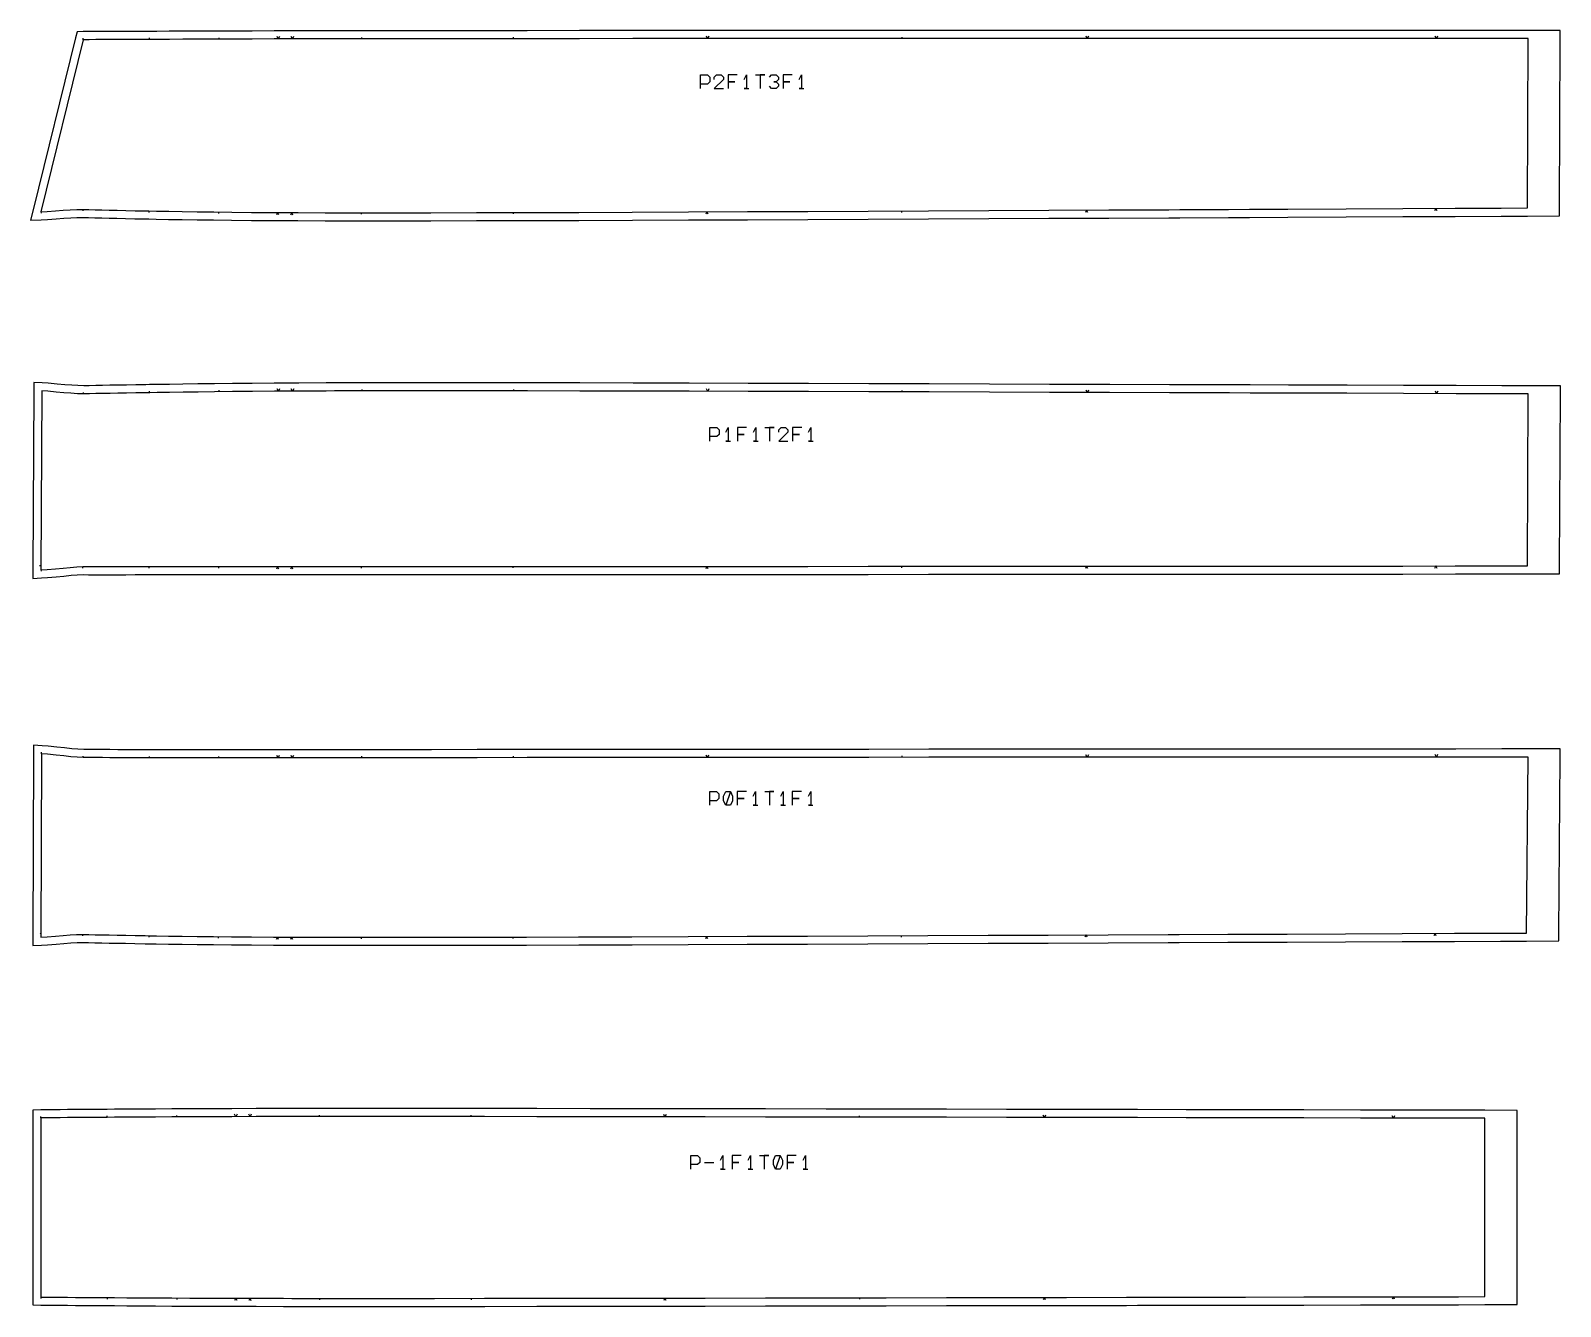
# Model space of a CAD drawing. Header units: metres. Extents: x -13 to 17753, y -154 to 3845.
# Drawn here: x -13 to 1892, y -12 to 1576 of the extents above; entities that cross this region are included whole.
import ezdxf

# ---------------------------------------------------------------- set-up
doc = ezdxf.new("R2010")
doc.units = ezdxf.units.M

msp = doc.modelspace()

# ---------------------------------------------------------------- linework, layer by layer
at = {"layer": 'Marge'}
for points in [[(0.412, 1340.948), (8.013, 1341.274), (18.85, 1342.068), (28.394, 1342.721), (37.161, 1343.354), (44.858, 1343.659), (52.207, 1343.824), (59.101, 1343.551), (67.193, 1343.357), (75.663, 1343.135), (84.791, 1342.912), (94.655, 1342.688), (105.347, 1342.452), (116.963, 1342.202), (129.639, 1341.946), (134.346, 1341.866), (143.55, 1341.689), (158.917, 1341.427), (175.865, 1341.157), (194.506, 1340.88), (214.959, 1340.606), (237.427, 1340.353), (262.199, 1340.126), (289.62, 1339.932), (320.061, 1339.775), (354, 1339.665), (364.503, 1339.65), (392.161, 1339.609), (435.576, 1339.616), (485.47, 1339.682), (542.275, 1339.798), (604.826, 1339.951), (669.975, 1340.135), (736.433, 1340.376), (806.391, 1340.681), (879.763, 1341), (954.946, 1341.319), (1030.157, 1341.65), (1105.127, 1342.001), (1180.277, 1342.369), (1255.037, 1342.722), (1329.91, 1343.057), (1404.445, 1343.407), (1418.235, 1343.475), (1479.012, 1343.788), (1504.962, 1343.916), (1552.687, 1344.152), (1625.46, 1344.493), (1695.972, 1344.824), (1761.273, 1345.135), (1818.435, 1345.41), (1851.177, 1345.573), (1891.09, 1345.771), (1891.127, 1355.42), (1891.933, 1566.288), (1891.972, 1576.443), (1851.932, 1576.441), (1819.192, 1576.439), (1762.03, 1576.436), (1696.729, 1576.432), (1626.216, 1576.427), (1553.441, 1576.423), (1505.716, 1576.423), (1479.764, 1576.423), (1418.988, 1576.427), (1405.2, 1576.428), (1330.666, 1576.429), (1255.791, 1576.425), (1181.028, 1576.425), (1105.878, 1576.43), (1030.909, 1576.43), (955.699, 1576.424), (880.515, 1576.415), (807.143, 1576.409), (737.188, 1576.403), (670.736, 1576.384), (605.59, 1576.352), (543.041, 1576.316), (486.242, 1576.277), (436.357, 1576.234), (392.954, 1576.184), (365.296, 1576.142), (354.808, 1576.126), (320.883, 1576.061), (290.457, 1575.99), (263.053, 1575.916), (238.298, 1575.84), (215.846, 1575.763), (195.405, 1575.687), (176.771, 1575.615), (159.83, 1575.547), (144.482, 1575.483), (135.252, 1575.444), (130.577, 1575.425), (117.911, 1575.37), (106.299, 1575.321), (95.611, 1575.275), (85.762, 1575.235), (76.652, 1575.199), (68.156, 1575.167), (60.197, 1575.139), (52.704, 1575.116), (44.892, 1575.093), (43.024, 1567.508), (-9.726, 1353.331), (-12.916, 1340.377)], [(0.547, 895.002), (8.149, 895.435), (19.031, 896.431), (28.603, 897.286), (37.417, 898.144), (45.142, 898.663), (52.508, 899.039), (59.376, 898.943), (67.473, 898.958), (75.942, 898.951), (85.067, 898.954), (94.924, 898.963), (105.608, 898.968), (117.218, 898.969), (129.886, 898.973), (134.579, 898.984), (143.784, 898.98), (159.138, 898.985), (176.076, 898.988), (194.709, 898.99), (215.149, 898.994), (237.599, 899), (262.351, 899.007), (289.752, 899.016), (320.174, 899.026), (354.095, 899.037), (364.58, 899.041), (392.238, 899.051), (435.638, 899.069), (485.52, 899.091), (542.318, 899.118), (604.865, 899.147), (670.011, 899.178), (736.461, 899.211), (806.413, 899.246), (879.786, 899.282), (954.97, 899.32), (1030.18, 899.357), (1105.148, 899.395), (1180.298, 899.432), (1255.06, 899.469), (1329.936, 899.507), (1404.469, 899.544), (1418.257, 899.551), (1479.035, 899.595), (1504.988, 899.614), (1552.713, 899.65), (1625.489, 899.704), (1696.002, 899.759), (1761.304, 899.811), (1818.466, 899.861), (1851.209, 899.894), (1891.157, 899.936), (1891.198, 909.726), (1892.097, 1123.884), (1892.14, 1133.915), (1852.132, 1134.052), (1819.39, 1134.163), (1762.228, 1134.349), (1696.927, 1134.558), (1626.414, 1134.779), (1553.641, 1135.006), (1505.916, 1135.168), (1479.966, 1135.255), (1419.188, 1135.473), (1405.398, 1135.519), (1330.863, 1135.752), (1255.99, 1135.97), (1181.229, 1136.206), (1106.078, 1136.457), (1031.108, 1136.69), (955.897, 1136.904), (880.714, 1137.106), (807.341, 1137.311), (737.382, 1137.506), (670.925, 1137.646), (605.776, 1137.731), (543.225, 1137.792), (486.42, 1137.825), (436.527, 1137.82), (393.114, 1137.769), (365.456, 1137.696), (354.955, 1137.669), (321.018, 1137.525), (290.581, 1137.347), (263.165, 1137.142), (238.397, 1136.915), (215.935, 1136.673), (195.486, 1136.421), (176.849, 1136.172), (159.905, 1135.933), (144.544, 1135.708), (135.339, 1135.558), (130.639, 1135.493), (117.969, 1135.284), (106.358, 1135.085), (95.673, 1134.901), (85.818, 1134.734), (76.696, 1134.573), (68.231, 1134.414), (60.149, 1134.286), (53.276, 1134.076), (45.959, 1134.324), (38.285, 1134.74), (29.532, 1135.52), (19.998, 1136.344), (9.166, 1137.338), (1.568, 1137.803), (-8.996, 1138.449), (-9.043, 1127.866), (-10.021, 905.029), (-10.068, 894.397)], [(0.504, 437.597), (8.1, 437.993), (18.972, 438.933), (28.51, 439.712), (37.284, 440.472), (44.948, 440.861), (52.273, 441.094), (59.098, 440.838), (67.199, 440.677), (75.661, 440.486), (84.784, 440.296), (94.642, 440.107), (105.325, 439.905), (116.933, 439.691), (129.601, 439.472), (134.305, 439.406), (143.502, 439.252), (158.859, 439.028), (175.796, 438.796), (194.425, 438.557), (214.864, 438.322), (237.317, 438.104), (262.072, 437.91), (289.474, 437.743), (319.895, 437.61), (353.812, 437.516), (364.306, 437.504), (391.948, 437.471), (435.336, 437.479), (485.199, 437.54), (541.969, 437.645), (604.484, 437.782), (669.594, 437.945), (736.012, 438.159), (805.929, 438.427), (879.259, 438.708), (954.398, 438.99), (1029.565, 439.281), (1104.491, 439.59), (1179.598, 439.913), (1254.314, 440.224), (1329.144, 440.519), (1403.635, 440.827), (1417.417, 440.886), (1478.159, 441.164), (1504.094, 441.278), (1551.792, 441.489), (1624.522, 441.793), (1694.994, 442.088), (1760.257, 442.366), (1817.386, 442.612), (1850.109, 442.759), (1889.984, 442.938), (1890.063, 452.428), (1891.878, 671.582), (1891.964, 681.921), (1851.878, 681.914), (1819.136, 681.908), (1761.974, 681.888), (1696.673, 681.861), (1626.16, 681.83), (1553.384, 681.796), (1505.659, 681.774), (1479.707, 681.762), (1418.928, 681.734), (1405.14, 681.725), (1330.607, 681.672), (1255.731, 681.618), (1180.969, 681.565), (1105.819, 681.513), (1030.851, 681.46), (955.641, 681.405), (880.457, 681.35), (807.084, 681.296), (737.131, 681.245), (670.681, 681.194), (605.535, 681.141), (542.987, 681.089), (486.19, 681.04), (436.307, 680.996), (392.908, 680.956), (365.25, 680.93), (354.766, 680.92), (320.846, 680.89), (290.425, 680.866), (263.027, 680.849), (238.279, 680.839), (215.833, 680.838), (195.396, 680.843), (176.767, 680.852), (159.833, 680.867), (144.484, 680.889), (135.28, 680.9), (130.592, 680.918), (117.93, 680.95), (106.326, 680.984), (95.649, 681.025), (85.801, 681.073), (76.683, 681.121), (68.22, 681.161), (60.133, 681.227), (53.294, 681.177), (45.963, 681.626), (38.266, 682.244), (29.471, 683.241), (19.912, 684.257), (9.037, 685.446), (1.438, 686.011), (-9.27, 686.807), (-9.303, 676.069), (-10.016, 447.615), (-10.049, 437.048)], [(-0.194, -10.496), (7.289, -10.641), (15.386, -10.687), (23.846, -10.762), (32.964, -10.831), (42.815, -10.9), (53.493, -10.979), (65.096, -11.068), (77.758, -11.161), (82.453, -11.184), (91.65, -11.255), (106.999, -11.355), (123.93, -11.463), (142.554, -11.577), (162.987, -11.691), (185.429, -11.8), (210.174, -11.901), (237.566, -11.992), (267.978, -12.071), (301.887, -12.133), (312.373, -12.144), (340.014, -12.173), (383.396, -12.189), (433.254, -12.18), (490.021, -12.152), (552.535, -12.11), (617.644, -12.054), (684.058, -11.973), (753.973, -11.864), (827.303, -11.75), (902.443, -11.637), (977.609, -11.518), (1052.535, -11.391), (1127.642, -11.255), (1202.36, -11.126), (1277.191, -11.005), (1351.682, -10.877), (1365.462, -10.852), (1426.205, -10.727), (1452.141, -10.675), (1499.839, -10.581), (1572.571, -10.444), (1643.043, -10.312), (1708.307, -10.185), (1765.436, -10.071), (1798.159, -10), (1838.137, -9.913), (1838.137, 0), (1838.137, 222.007), (1838.136, 231.92), (1798.158, 232.007), (1765.435, 232.078), (1708.306, 232.192), (1643.043, 232.318), (1572.571, 232.451), (1499.839, 232.586), (1452.141, 232.681), (1426.205, 232.732), (1365.462, 232.858), (1351.681, 232.883), (1277.191, 233.01), (1202.359, 233.13), (1127.641, 233.259), (1052.535, 233.395), (977.609, 233.522), (902.442, 233.641), (827.303, 233.754), (753.973, 233.867), (684.058, 233.976), (617.643, 234.057), (552.534, 234.112), (490.021, 234.154), (433.253, 234.182), (383.395, 234.191), (340.014, 234.175), (312.372, 234.145), (301.886, 234.134), (267.977, 234.072), (237.566, 233.993), (210.174, 233.902), (185.429, 233.801), (162.986, 233.692), (142.554, 233.577), (123.93, 233.463), (106.999, 233.355), (91.649, 233.255), (82.453, 233.184), (77.757, 233.161), (65.096, 233.069), (53.492, 232.98), (42.815, 232.9), (32.964, 232.831), (23.845, 232.762), (15.385, 232.687), (7.288, 232.641), (-0.195, 232.496), (-10, 232.306), (-10, 222.498), (-10, -0.498), (-10, -10.306)]]:
    msp.add_lwpolyline(points, close=True, dxfattribs=at)
at = {"layer": 'Patron'}
for points in [[(-0.016, 1350.939), (7.585, 1351.265), (18.114, 1352.041), (27.711, 1352.698), (36.44, 1353.328), (44.456, 1353.651), (51.981, 1353.821), (59.47, 1353.544), (67.431, 1353.354), (75.925, 1353.132), (85.035, 1352.909), (94.882, 1352.686), (105.568, 1352.449), (117.178, 1352.199), (129.841, 1351.944), (134.514, 1351.865), (143.743, 1351.687), (159.087, 1351.426), (176.025, 1351.156), (194.655, 1350.878), (215.093, 1350.605), (237.54, 1350.352), (262.291, 1350.126), (289.691, 1349.932), (320.112, 1349.775), (354.033, 1349.665), (364.518, 1349.65), (392.176, 1349.609), (435.575, 1349.616), (485.457, 1349.682), (542.254, 1349.798), (604.802, 1349.951), (669.947, 1350.135), (736.396, 1350.376), (806.348, 1350.681), (879.72, 1350.999), (954.903, 1351.319), (1030.112, 1351.65), (1105.08, 1352), (1180.228, 1352.369), (1254.99, 1352.722), (1329.865, 1353.057), (1404.398, 1353.407), (1418.185, 1353.475), (1478.961, 1353.788), (1504.913, 1353.916), (1552.638, 1354.152), (1625.413, 1354.493), (1695.925, 1354.824), (1761.226, 1355.135), (1818.387, 1355.41), (1851.127, 1355.573), (1851.933, 1566.441), (1819.193, 1566.439), (1762.031, 1566.436), (1696.73, 1566.432), (1626.217, 1566.427), (1553.441, 1566.423), (1505.716, 1566.423), (1479.763, 1566.423), (1418.987, 1566.427), (1405.2, 1566.428), (1330.666, 1566.429), (1255.79, 1566.425), (1181.028, 1566.425), (1105.879, 1566.43), (1030.91, 1566.43), (955.7, 1566.424), (880.516, 1566.415), (807.143, 1566.409), (737.191, 1566.403), (670.741, 1566.384), (605.596, 1566.352), (543.048, 1566.316), (486.251, 1566.277), (436.369, 1566.234), (392.97, 1566.184), (365.311, 1566.142), (354.827, 1566.126), (320.906, 1566.061), (290.484, 1565.99), (263.084, 1565.916), (238.332, 1565.84), (215.883, 1565.763), (195.444, 1565.687), (176.811, 1565.615), (159.872, 1565.547), (144.525, 1565.484), (135.294, 1565.444), (130.62, 1565.425), (117.954, 1565.37), (106.341, 1565.321), (95.652, 1565.275), (85.802, 1565.235), (76.689, 1565.199), (68.191, 1565.167), (60.227, 1565.139), (52.734, 1565.116)], [(-0.022, 904.985), (7.581, 905.418), (18.114, 906.389), (27.714, 907.246), (36.447, 908.097), (44.467, 908.64), (51.996, 909.026), (59.489, 908.942), (67.453, 908.958), (75.951, 908.951), (85.064, 908.954), (94.914, 908.963), (105.604, 908.968), (117.217, 908.969), (129.883, 908.973), (134.557, 908.984), (143.788, 908.98), (159.135, 908.985), (176.075, 908.988), (194.707, 908.99), (215.147, 908.994), (237.596, 909), (262.348, 909.007), (289.749, 909.016), (320.171, 909.026), (354.092, 909.037), (364.576, 909.041), (392.234, 909.051), (435.633, 909.069), (485.516, 909.091), (542.313, 909.118), (604.861, 909.147), (670.006, 909.178), (736.456, 909.211), (806.408, 909.246), (879.781, 909.282), (954.965, 909.32), (1030.175, 909.357), (1105.143, 909.395), (1180.293, 909.432), (1255.055, 909.469), (1329.931, 909.507), (1404.464, 909.544), (1418.252, 909.551), (1479.028, 909.595), (1504.98, 909.614), (1552.706, 909.65), (1625.482, 909.704), (1695.995, 909.759), (1761.296, 909.811), (1818.458, 909.861), (1851.198, 909.894), (1852.098, 1124.052), (1819.358, 1124.163), (1762.196, 1124.349), (1696.895, 1124.558), (1626.383, 1124.779), (1553.608, 1125.006), (1505.882, 1125.168), (1479.93, 1125.256), (1419.155, 1125.473), (1405.367, 1125.519), (1330.834, 1125.752), (1255.958, 1125.97), (1181.196, 1126.206), (1106.047, 1126.457), (1031.079, 1126.69), (955.87, 1126.904), (880.686, 1127.106), (807.313, 1127.311), (737.361, 1127.506), (670.912, 1127.646), (605.766, 1127.731), (543.219, 1127.792), (486.421, 1127.825), (436.539, 1127.82), (393.14, 1127.769), (365.482, 1127.696), (354.998, 1127.669), (321.077, 1127.525), (290.655, 1127.347), (263.256, 1127.142), (238.505, 1126.916), (216.058, 1126.674), (195.62, 1126.422), (176.989, 1126.173), (160.052, 1125.934), (144.707, 1125.709), (135.478, 1125.559), (130.804, 1125.494), (118.14, 1125.285), (106.53, 1125.086), (95.843, 1124.903), (85.995, 1124.736), (76.884, 1124.574), (68.388, 1124.415), (60.426, 1124.29), (52.934, 1124.082), (45.41, 1124.339), (37.397, 1124.779), (28.672, 1125.558), (19.08, 1126.386), (8.556, 1127.357), (0.957, 1127.822)], [(-0.016, 447.584), (7.58, 447.979), (18.104, 448.896), (27.696, 449.678), (36.421, 450.434), (44.432, 450.848), (51.953, 451.089), (59.44, 450.832), (67.396, 450.675), (75.886, 450.483), (84.992, 450.294), (94.834, 450.105), (105.514, 449.903), (117.118, 449.689), (129.774, 449.47), (134.445, 449.405), (143.669, 449.251), (159.005, 449.027), (175.933, 448.795), (194.553, 448.556), (214.979, 448.321), (237.414, 448.104), (262.151, 447.91), (289.534, 447.743), (319.939, 447.61), (353.84, 447.516), (364.318, 447.504), (391.96, 447.471), (435.334, 447.479), (485.187, 447.54), (541.951, 447.645), (604.462, 447.782), (669.569, 447.945), (735.98, 448.159), (805.891, 448.427), (879.221, 448.708), (954.36, 448.99), (1029.526, 449.281), (1104.45, 449.59), (1179.554, 449.913), (1254.273, 450.224), (1329.105, 450.519), (1403.594, 450.827), (1417.373, 450.886), (1478.113, 451.164), (1504.05, 451.278), (1551.748, 451.489), (1624.48, 451.793), (1694.952, 452.088), (1760.215, 452.366), (1817.343, 452.612), (1850.064, 452.759), (1851.88, 671.914), (1819.14, 671.908), (1761.978, 671.888), (1696.677, 671.861), (1626.164, 671.83), (1553.389, 671.796), (1505.663, 671.774), (1479.711, 671.762), (1418.935, 671.734), (1405.147, 671.725), (1330.614, 671.672), (1255.738, 671.618), (1180.976, 671.565), (1105.826, 671.513), (1030.858, 671.46), (955.648, 671.405), (880.464, 671.35), (807.091, 671.296), (737.139, 671.245), (670.689, 671.194), (605.544, 671.141), (542.996, 671.089), (486.198, 671.04), (436.316, 670.996), (392.917, 670.956), (365.259, 670.93), (354.775, 670.92), (320.854, 670.89), (290.432, 670.866), (263.031, 670.849), (238.279, 670.839), (215.831, 670.838), (195.391, 670.843), (176.758, 670.852), (159.819, 670.867), (144.472, 670.889), (135.241, 670.9), (130.567, 670.918), (117.901, 670.95), (106.288, 670.984), (95.599, 671.025), (85.749, 671.074), (76.636, 671.121), (68.138, 671.161), (60.174, 671.227), (52.681, 671.196), (45.155, 671.658), (37.14, 672.308), (28.414, 673.297), (18.82, 674.317), (8.295, 675.473), (0.697, 676.038)], [(0, -0.498), (7.483, -0.643), (15.441, -0.687), (23.934, -0.762), (33.041, -0.832), (42.885, -0.9), (53.567, -0.98), (65.173, -1.069), (77.831, -1.161), (82.502, -1.184), (91.727, -1.255), (107.065, -1.355), (123.994, -1.463), (142.615, -1.577), (163.043, -1.691), (185.478, -1.8), (210.215, -1.901), (237.599, -1.992), (268.004, -2.071), (301.905, -2.133), (312.383, -2.144), (340.025, -2.173), (383.399, -2.189), (433.252, -2.18), (490.017, -2.152), (552.528, -2.11), (617.635, -2.054), (684.046, -1.973), (753.958, -1.864), (827.288, -1.75), (902.428, -1.637), (977.594, -1.518), (1052.518, -1.391), (1127.624, -1.255), (1202.343, -1.126), (1277.175, -1.005), (1351.665, -0.877), (1365.444, -0.852), (1426.185, -0.727), (1452.122, -0.675), (1499.82, -0.581), (1572.552, -0.445), (1643.024, -0.312), (1708.288, -0.185), (1765.416, -0.071), (1798.137, 0), (1798.137, 222.007), (1765.415, 222.078), (1708.287, 222.192), (1643.024, 222.318), (1572.552, 222.451), (1499.819, 222.586), (1452.121, 222.681), (1426.184, 222.732), (1365.444, 222.858), (1351.664, 222.883), (1277.174, 223.01), (1202.342, 223.13), (1127.623, 223.259), (1052.518, 223.395), (977.593, 223.522), (902.427, 223.641), (827.287, 223.754), (753.957, 223.867), (684.046, 223.976), (617.635, 224.057), (552.527, 224.112), (490.016, 224.154), (433.252, 224.182), (383.399, 224.191), (340.025, 224.175), (312.383, 224.145), (301.904, 224.134), (268.003, 224.072), (237.599, 223.993), (210.215, 223.902), (185.477, 223.801), (163.042, 223.692), (142.615, 223.577), (123.994, 223.463), (107.064, 223.355), (91.727, 223.255), (82.502, 223.184), (77.83, 223.161), (65.172, 223.069), (53.567, 222.98), (42.884, 222.9), (33.04, 222.832), (23.933, 222.762), (15.441, 222.687), (7.482, 222.643), (0, 222.498)]]:
    msp.add_lwpolyline(points, close=True, dxfattribs=at)
at = {"layer": 'Repers points'}
for p, q in [((52.734, 1565.116), (52.728, 1566.916)), ((135.294, 1565.444), (135.287, 1567.244)), ((221.888, 1565.784), (221.882, 1567.584)), ((399.742, 1566.192), (399.74, 1567.992)), ((588.638, 1566.342), (588.637, 1568.142)), ((1072.374, 1566.43), (1072.374, 1568.23)), ((51.9, 1353.819), (51.94, 1352.02)), ((51.9, 1353.819), (51.94, 1352.02)), ((-0.016, 1350.939), (0.061, 1349.141)), ((134.446, 1351.866), (134.416, 1350.066)), ((221.039, 1350.538), (221.019, 1348.738)), ((398.911, 1349.61), (398.911, 1347.81)), ((587.827, 1349.91), (587.832, 1348.11)), ((1071.612, 1351.844), (1071.621, 1350.044)), ((52.817, 1124.086), (52.878, 1125.885)), ((52.817, 1124.086), (52.878, 1125.885)), ((135.373, 1125.557), (135.348, 1127.357)), ((221.969, 1126.738), (221.95, 1128.538)), ((399.84, 1127.777), (399.838, 1129.577)), ((588.757, 1127.748), (588.759, 1129.548)), ((1072.544, 1126.561), (1072.55, 1128.361)), ((0, 909.894), (-1.799, 909.965)), ((-0.022, 904.985), (0.081, 903.188)), ((51.82, 909.017), (51.913, 907.22)), ((51.82, 909.017), (51.913, 907.22)), ((134.392, 908.983), (134.396, 907.183)), ((220.999, 908.995), (220.999, 907.195)), ((398.879, 909.054), (398.879, 907.254)), ((587.801, 909.139), (587.802, 907.339)), ((1071.604, 909.378), (1071.605, 907.578)), ((0.697, 676.038), (0.83, 677.833)), ((52.469, 671.209), (52.579, 673.006)), ((52.469, 671.209), (52.579, 673.006)), ((135.04, 670.9), (135.047, 672.7)), ((221.647, 670.838), (221.647, 672.638)), ((399.526, 670.962), (399.525, 672.762)), ((588.449, 671.126), (588.447, 672.926)), ((1072.252, 671.489), (1072.251, 673.289)), ((0, 452.759), (-0.96, 451.237)), ((51.831, 451.085), (51.888, 449.286)), ((51.831, 451.085), (51.888, 449.286)), ((134.337, 449.406), (134.312, 447.607)), ((220.885, 448.264), (220.868, 446.464)), ((398.659, 447.472), (398.659, 445.672)), ((587.471, 447.744), (587.475, 445.944)), ((1070.988, 449.452), (1070.996, 447.652)), ((0, 222.498), (-0.035, 224.298)), ((82.515, 223.184), (82.501, 224.984)), ((169.069, 223.721), (169.06, 225.521)), ((346.844, 224.177), (346.843, 225.977)), ((535.656, 224.123), (535.658, 225.923)), ((1019.177, 223.452), (1019.18, 225.252)), ((0, -0.498), (-0.035, -2.298)), ((82.515, -1.184), (82.501, -2.984)), ((169.069, -1.72), (169.061, -3.52)), ((346.845, -2.176), (346.844, -3.976)), ((535.657, -2.121), (535.658, -3.921)), ((1019.177, -1.448), (1019.18, -3.248))]:
    msp.add_line(p, q, dxfattribs=at)
at = {"layer": 'Repers suspente'}
for p, q in [((295.553, 1566.002), (294.046, 1568.999)), ((297.046, 1569.006), (295.553, 1566.002)), ((313.171, 1566.043), (311.665, 1569.04)), ((314.665, 1569.047), (313.171, 1566.043)), ((830.137, 1566.411), (828.637, 1569.411)), ((831.637, 1569.411), (830.137, 1566.411)), ((1302.896, 1566.427), (1301.396, 1569.427)), ((1304.396, 1569.427), (1302.896, 1566.427)), ((1737.695, 1566.434), (1736.195, 1569.434)), ((1739.195, 1569.434), (1737.695, 1566.434)), ((1302.158, 1352.933), (1300.671, 1349.926)), ((1303.671, 1349.94), (1302.158, 1352.933)), ((1737, 1355.019), (1735.514, 1352.012)), ((1738.514, 1352.027), (1737, 1355.019)), ((294.71, 1349.906), (293.195, 1346.914)), ((296.195, 1346.898), (294.71, 1349.906)), ((312.33, 1349.815), (310.815, 1346.823)), ((313.815, 1346.807), (312.33, 1349.815)), ((829.351, 1350.781), (827.864, 1347.774)), ((830.864, 1347.787), (829.351, 1350.781)), ((295.64, 1127.376), (294.122, 1130.367)), ((297.122, 1130.385), (295.64, 1127.376)), ((313.26, 1127.479), (311.742, 1130.471)), ((314.742, 1130.488), (313.26, 1127.479)), ((830.282, 1127.247), (828.79, 1130.251)), ((831.79, 1130.243), (830.282, 1127.247)), ((1303.091, 1125.833), (1301.6, 1128.837)), ((1304.6, 1128.829), (1303.091, 1125.833)), ((1737.936, 1124.427), (1736.445, 1127.432)), ((1739.445, 1127.422), (1737.936, 1124.427)), ((294.675, 909.017), (293.176, 906.017)), ((296.176, 906.018), (294.675, 909.017)), ((312.296, 909.023), (310.797, 906.023)), ((313.797, 906.023), (312.296, 909.023)), ((829.334, 909.257), (827.835, 906.256)), ((830.835, 906.258), (829.334, 909.257)), ((1302.159, 909.493), (1300.661, 906.492)), ((1303.661, 906.494), (1302.159, 909.493)), ((1737.019, 909.792), (1735.521, 906.791)), ((1738.521, 906.793), (1737.019, 909.792)), ((295.322, 670.869), (293.82, 673.868)), ((296.82, 673.871), (295.322, 670.869)), ((312.943, 670.883), (311.441, 673.882)), ((314.441, 673.885), (312.943, 670.883)), ((829.981, 671.313), (828.479, 674.312)), ((831.479, 674.314), (829.981, 671.313)), ((1302.807, 671.652), (1301.304, 674.651)), ((1304.304, 674.653), (1302.807, 671.652)), ((1737.666, 671.878), (1736.165, 674.877)), ((1739.165, 674.878), (1737.666, 671.878)), ((294.516, 447.721), (293.003, 444.728)), ((296.003, 444.715), (294.516, 447.721)), ((312.127, 447.644), (310.613, 444.651)), ((313.613, 444.637), (312.127, 447.644)), ((828.861, 448.515), (827.373, 445.509)), ((830.373, 445.521), (828.861, 448.515)), ((1301.407, 450.41), (1299.918, 447.404)), ((1302.918, 447.416), (1301.407, 450.41)), ((1736.008, 452.263), (1734.521, 449.256)), ((1737.521, 449.269), (1736.008, 452.263)), ((242.701, 224.007), (241.193, 227.003)), ((244.193, 227.01), (242.701, 224.007)), ((260.312, 224.052), (258.804, 227.048)), ((261.804, 227.056), (260.312, 224.052)), ((777.048, 223.832), (775.552, 226.834)), ((778.552, 226.829), (777.048, 223.832)), ((1249.596, 223.054), (1248.101, 226.057)), ((1251.101, 226.052), (1249.596, 223.054)), ((1684.201, 222.238), (1682.707, 225.241)), ((1685.707, 225.236), (1684.201, 222.238)), ((242.702, -2.006), (241.194, -5.002)), ((244.194, -5.009), (242.702, -2.006)), ((260.312, -2.051), (258.805, -5.047)), ((261.805, -5.055), (260.312, -2.051)), ((777.048, -1.829), (775.553, -4.831)), ((778.553, -4.826), (777.048, -1.829)), ((1249.597, -1.049), (1248.102, -4.052)), ((1251.102, -4.047), (1249.597, -1.049)), ((1684.202, -0.232), (1682.708, -3.235)), ((1685.708, -3.229), (1684.202, -0.232))]:
    msp.add_line(p, q, dxfattribs=at)
at = {"layer": 'Text'}
for p, q in [((821.327, 1504.217), (821.327, 1521.36)), ((821.327, 1521.36), (829.898, 1521.36)), ((829.898, 1509.931), (821.327, 1509.931)), ((829.898, 1521.36), (832.756, 1518.502)), ((832.756, 1512.788), (829.898, 1509.931)), ((832.756, 1518.502), (832.756, 1512.788)), ((838.47, 1518.502), (841.327, 1521.36)), ((838.47, 1515.645), (838.47, 1518.502)), ((849.898, 1515.645), (838.47, 1504.217)), ((841.327, 1521.36), (847.041, 1521.36)), ((847.041, 1521.36), (849.898, 1518.502)), ((849.898, 1518.502), (849.898, 1515.645)), ((867.041, 1521.36), (855.613, 1521.36)), ((855.613, 1521.36), (855.613, 1512.788)), ((855.613, 1512.788), (864.184, 1512.788)), ((864.184, 1512.788), (855.613, 1512.788)), ((855.613, 1512.788), (855.613, 1504.217)), ((875.613, 1515.645), (878.47, 1521.36)), ((878.47, 1521.36), (878.47, 1504.217)), ((889.898, 1521.36), (901.327, 1521.36)), ((901.327, 1521.36), (895.613, 1521.36)), ((895.613, 1521.36), (895.613, 1504.217)), ((907.041, 1518.502), (909.898, 1521.36)), ((909.898, 1504.217), (907.041, 1507.074)), ((909.898, 1521.36), (915.613, 1521.36)), ((915.613, 1512.788), (912.756, 1512.788)), ((912.756, 1512.788), (915.613, 1512.788)), ((915.613, 1521.36), (918.47, 1518.502)), ((918.47, 1515.645), (915.613, 1512.788)), ((915.613, 1512.788), (918.47, 1509.931)), ((918.47, 1507.074), (915.613, 1504.217)), ((918.47, 1518.502), (918.47, 1515.645)), ((918.47, 1509.931), (918.47, 1507.074)), ((935.613, 1521.36), (924.184, 1521.36)), ((924.184, 1521.36), (924.184, 1512.788)), ((924.184, 1512.788), (932.756, 1512.788)), ((932.756, 1512.788), (924.184, 1512.788)), ((924.184, 1512.788), (924.184, 1504.217)), ((944.184, 1515.645), (947.041, 1521.36)), ((947.041, 1521.36), (947.041, 1504.217)), ((838.47, 1504.217), (849.898, 1504.217)), ((878.47, 1504.217), (875.613, 1504.217)), ((875.613, 1504.217), (881.327, 1504.217)), ((915.613, 1504.217), (909.898, 1504.217)), ((947.041, 1504.217), (944.184, 1504.217)), ((944.184, 1504.217), (949.898, 1504.217)), ((833.031, 1065.13), (833.031, 1082.273)), ((833.031, 1082.273), (841.602, 1082.273)), ((841.602, 1070.844), (833.031, 1070.844)), ((841.602, 1082.273), (844.46, 1079.415)), ((844.46, 1073.701), (841.602, 1070.844)), ((844.46, 1079.415), (844.46, 1073.701)), ((853.031, 1076.558), (855.888, 1082.273)), ((855.888, 1082.273), (855.888, 1065.13)), ((878.745, 1082.273), (867.317, 1082.273)), ((867.317, 1082.273), (867.317, 1073.701)), ((867.317, 1073.701), (875.888, 1073.701)), ((875.888, 1073.701), (867.317, 1073.701)), ((867.317, 1073.701), (867.317, 1065.13)), ((887.317, 1076.558), (890.174, 1082.273)), ((890.174, 1082.273), (890.174, 1065.13)), ((901.602, 1082.273), (913.031, 1082.273)), ((913.031, 1082.273), (907.317, 1082.273)), ((907.317, 1082.273), (907.317, 1065.13)), ((918.745, 1079.415), (921.602, 1082.273)), ((918.745, 1076.558), (918.745, 1079.415)), ((930.174, 1076.558), (918.745, 1065.13)), ((921.602, 1082.273), (927.317, 1082.273)), ((927.317, 1082.273), (930.174, 1079.415)), ((930.174, 1079.415), (930.174, 1076.558)), ((947.317, 1082.273), (935.888, 1082.273)), ((935.888, 1082.273), (935.888, 1073.701)), ((935.888, 1073.701), (944.46, 1073.701)), ((944.46, 1073.701), (935.888, 1073.701)), ((935.888, 1073.701), (935.888, 1065.13)), ((955.888, 1076.558), (958.745, 1082.273)), ((958.745, 1082.273), (958.745, 1065.13)), ((855.888, 1065.13), (853.031, 1065.13)), ((853.031, 1065.13), (858.745, 1065.13)), ((890.174, 1065.13), (887.317, 1065.13)), ((887.317, 1065.13), (893.031, 1065.13)), ((918.745, 1065.13), (930.174, 1065.13)), ((958.745, 1065.13), (955.888, 1065.13)), ((955.888, 1065.13), (961.602, 1065.13)), ((832.784, 611.754), (832.784, 628.897)), ((832.784, 628.897), (841.356, 628.897)), ((841.356, 628.897), (844.213, 626.04)), ((849.927, 623.183), (852.784, 628.897)), ((852.784, 628.897), (858.499, 628.897)), ((858.499, 628.897), (852.784, 611.754)), ((858.499, 628.897), (861.356, 623.183)), ((878.499, 628.897), (867.07, 628.897)), ((867.07, 628.897), (867.07, 620.325)), ((887.07, 623.183), (889.927, 628.897)), ((889.927, 628.897), (889.927, 611.754)), ((901.356, 628.897), (912.784, 628.897)), ((912.784, 628.897), (907.07, 628.897)), ((907.07, 628.897), (907.07, 611.754)), ((921.356, 623.183), (924.213, 628.897)), ((924.213, 628.897), (924.213, 611.754)), ((947.07, 628.897), (935.641, 628.897)), ((935.641, 628.897), (935.641, 620.325)), ((955.641, 623.183), (958.499, 628.897)), ((958.499, 628.897), (958.499, 611.754)), ((841.356, 617.468), (832.784, 617.468)), ((844.213, 620.325), (841.356, 617.468)), ((844.213, 626.04), (844.213, 620.325)), ((849.927, 617.468), (849.927, 623.183)), ((852.784, 611.754), (849.927, 617.468)), ((858.499, 611.754), (852.784, 611.754)), ((861.356, 617.468), (858.499, 611.754)), ((861.356, 623.183), (861.356, 617.468)), ((867.07, 620.325), (875.641, 620.325)), ((875.641, 620.325), (867.07, 620.325)), ((867.07, 620.325), (867.07, 611.754)), ((889.927, 611.754), (887.07, 611.754)), ((887.07, 611.754), (892.784, 611.754)), ((924.213, 611.754), (921.356, 611.754)), ((921.356, 611.754), (927.07, 611.754)), ((935.641, 620.325), (944.213, 620.325)), ((944.213, 620.325), (935.641, 620.325)), ((935.641, 620.325), (935.641, 611.754)), ((958.499, 611.754), (955.641, 611.754)), ((955.641, 611.754), (961.356, 611.754)), ((809.162, 158.605), (809.162, 175.748)), ((809.162, 175.748), (817.733, 175.748)), ((817.733, 175.748), (820.59, 172.89)), ((820.59, 172.89), (820.59, 167.176)), ((846.304, 170.033), (849.162, 175.748)), ((849.162, 175.748), (849.162, 158.605)), ((872.019, 175.748), (860.59, 175.748)), ((860.59, 175.748), (860.59, 167.176)), ((880.59, 170.033), (883.447, 175.748)), ((883.447, 175.748), (883.447, 158.605)), ((894.876, 175.748), (906.304, 175.748)), ((906.304, 175.748), (900.59, 175.748)), ((900.59, 175.748), (900.59, 158.605)), ((912.019, 170.033), (914.876, 175.748)), ((914.876, 175.748), (920.59, 175.748)), ((920.59, 175.748), (914.876, 158.605)), ((920.59, 175.748), (923.447, 170.033)), ((940.59, 175.748), (929.162, 175.748)), ((929.162, 175.748), (929.162, 167.176)), ((949.162, 170.033), (952.019, 175.748)), ((952.019, 175.748), (952.019, 158.605)), ((817.733, 164.319), (809.162, 164.319)), ((820.59, 167.176), (817.733, 164.319)), ((826.304, 167.176), (837.733, 167.176)), ((849.162, 158.605), (846.304, 158.605)), ((846.304, 158.605), (852.019, 158.605)), ((860.59, 167.176), (869.162, 167.176)), ((869.162, 167.176), (860.59, 167.176)), ((860.59, 167.176), (860.59, 158.605)), ((883.447, 158.605), (880.59, 158.605)), ((880.59, 158.605), (886.304, 158.605)), ((912.019, 164.319), (912.019, 170.033)), ((914.876, 158.605), (912.019, 164.319)), ((920.59, 158.605), (914.876, 158.605)), ((923.447, 164.319), (920.59, 158.605)), ((923.447, 170.033), (923.447, 164.319)), ((929.162, 167.176), (937.733, 167.176)), ((937.733, 167.176), (929.162, 167.176)), ((929.162, 167.176), (929.162, 158.605)), ((952.019, 158.605), (949.162, 158.605)), ((949.162, 158.605), (954.876, 158.605))]:
    msp.add_line(p, q, dxfattribs=at)

doc.saveas('drawing.dxf')
